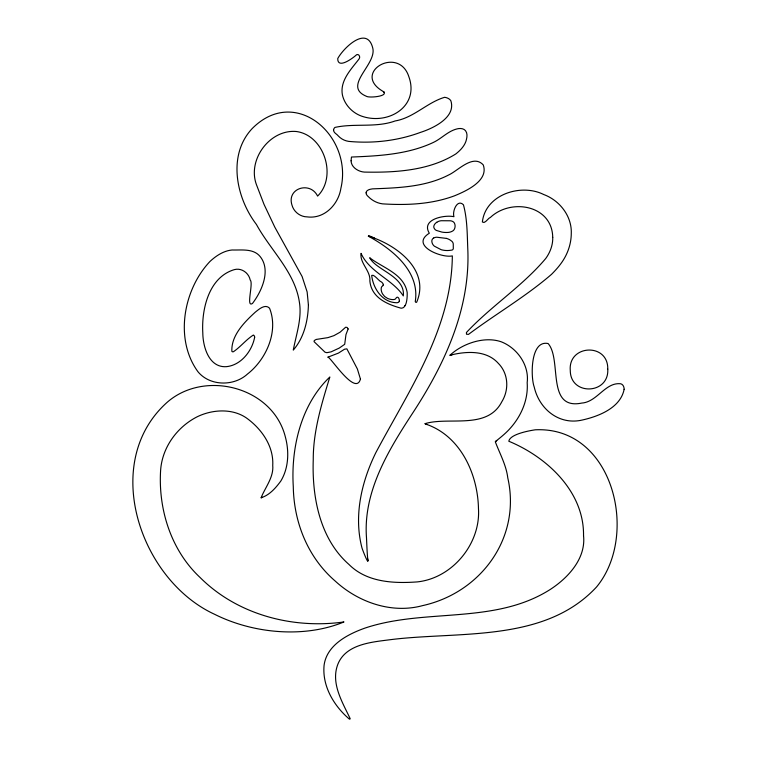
<?xml version="1.0" encoding="UTF-8"?>
<svg xmlns="http://www.w3.org/2000/svg" width="757" height="757" viewBox="0 0 757 757"><rect width="100%" height="100%" fill="white"/><g stroke="black" fill="none" stroke-linecap="round" stroke-linejoin="round"><path stroke-width="1.14" d="M425.226 423.608C449.015 416.426 487.234 430.194 501.853 401.693C509.262 389.656 508.449 373.532 498.295 363.322C486.306 349.838 465.867 351.22 450.008 355.232C461.988 343.924 484.054 335.805 501.257 341.804C517.173 347.993 529.408 365.177 527.175 382.635C528.358 399.204 521.639 415.224 510.871 427.563C506.698 432.455 501.721 436.515 496.724 440.517C494.927 442.069 494.927 442.069 496.724 440.517M261.118 497.794C264.893 487.82 273.845 477.412 272.738 465.441C273.816 446.062 261.515 428.774 246.366 417.921C232.068 408.07 211.922 409.471 196.896 416.927C176.977 427.185 162.339 447.321 160.645 469.898C158.081 509.073 170.94 550.235 200.047 577.459C237.348 614.75 292.685 629.171 343.971 621.951C304.267 638.321 253.387 633.713 214.647 614.315C140.017 580.051 100 462.641 166.966 402.478C204.702 369.198 272.823 387.007 285.332 436.855C289.278 451.38 288.748 467.996 280.781 481.102C275.898 487.669 270.268 494.312 262.414 497.33C260.72 497.936 260.72 497.936 262.414 497.33M367.911 560.814C367.107 553.443 366.852 545.456 366.502 537.877C362.944 491.397 388.805 449.563 413.237 412.224C444.596 364.164 469.823 309.708 467.873 251.04C467.164 235.664 467.504 219.748 463.445 204.797C457.181 198.504 452.09 211.544 453.963 216.691C444.785 214.638 420.722 219.123 429.304 233.222C409.632 245.514 441.728 258.364 452.336 255.885C451.692 328.812 408.799 390.64 375.841 452.648C361.562 481.689 353.604 515.754 361.922 547.699C361.789 547.888 369.132 567.334 367.722 558.808M368.328 236.156C394.558 243.839 430.619 268.99 416.747 302.052C416.331 302.715 415.423 302.317 415.262 301.532C420.126 271.148 391.842 248.949 368.394 236.212M369.832 257.929C376.03 270.164 405.544 276.381 403.311 295.911C392.76 279.588 369.302 272.085 361.051 253.358C359.603 263.256 370.807 270.807 369.87 281.017C371.403 297.842 387.527 304.484 401.182 308.222C407.077 308.345 407.342 296.763 407.171 292.42C403.992 273.854 382.777 267.883 369.899 257.9M404.626 305.989L404.9 305.459M495.296 441.747C499.554 453.131 506.291 465.195 507.777 477.866C521.374 537.64 481.045 592.75 422.482 605.647C391.606 614.012 358.222 602.241 335.228 581.073C307.777 557.389 293.858 522.368 293.281 486.562C290.868 447.794 301.049 404.285 329.844 376.995C321.763 403.311 313.133 431.31 313.256 459.594C311.922 496.753 319.719 538.719 348.882 564.381C366.7 582.351 393.621 583.628 417.353 581.896C452.459 578.14 480.752 543.621 478.471 508.647C477.79 473.759 460.284 435.322 425.15 423.882M367.864 560.956L367.429 560.729M425.179 423.655L426.844 424.582M452.109 354.768L449.989 355.232M446.45 238.398L436.732 237.215A6.993 6.993 0 0 0 433.629 238.058M368.763 235.616L374.488 238.058M383.411 91.597C350.595 73.079 398.617 44.682 408.875 76.769C419.34 105.753 389.552 124.555 363.578 116.767C353.339 113.929 344.719 105.346 342.401 94.909C339.732 80.668 351.21 69.209 359.083 58.923C360.625 57.21 358.96 53.435 356.538 54.75C354.626 56.756 337.556 70.193 337.736 58.573C343.479 47.88 366.937 25.123 372.718 47.899C377.166 64.402 342.013 86.109 366.369 96.271C368.858 98.145 388.918 96.394 383.411 91.597L384.357 92.222M446.45 238.398A14.222 14.222 0 0 1 450.169 240.035L451.815 241.246A4.391 4.391 0 0 1 453.254 243.943L453.301 248.495A1.76 1.76 0 0 1 452.809 249.564A1.94 1.94 0 0 1 451.749 250.122L449.081 250.453A21.877 21.877 0 0 1 441.18 249.706L434.319 246.148A6.879 6.879 0 0 1 431.878 241.738A3.586 3.586 0 0 1 433.61 238.029M383.174 285.02A1.552 1.552 0 0 0 383.023 283.771A7.333 7.333 0 0 0 381.575 282.058C378.964 281.32 374.119 273.854 371.687 275.416C373.021 287.963 381.888 302.043 395.883 302.705A4.873 4.873 0 0 0 398.277 302.403A1.656 1.656 0 0 0 399.251 301.154M383.174 285.02A1.997 1.997 0 0 1 382.38 286.127A2.593 2.593 0 0 0 381.273 287.897A7.825 7.825 0 0 0 381.348 290.745A11.109 11.109 0 0 0 382.559 293.905L384.632 296.479L387.527 298.372A14.478 14.478 0 0 0 391.066 299.431A11.109 11.109 0 0 0 394.236 299.488A2.309 2.309 0 0 0 395.92 298.324A2.971 2.971 0 0 1 396.734 297.425A1.05 1.05 0 0 1 397.605 297.246A1.457 1.457 0 0 1 398.437 297.823A5.29 5.29 0 0 1 399.109 299.11A3.917 3.917 0 0 1 399.261 301.154M254.664 337.196C252.072 351.04 241.029 365.328 226.211 366.681C208.809 367.703 202.923 346.621 202.8 332.938C201.419 309.452 208.714 277.308 234.254 269.653C241.426 267.581 248.816 272.917 250.198 280.005C253.746 282.91 245.637 308.156 252.478 303.453C261.723 291.303 271.261 270.24 260.086 256.472C253.33 248.239 241.417 250.283 232.096 249.99C223.618 250.766 216.067 255.8 209.973 261.458C183.383 289.553 174.309 339.335 197.956 371.734C209.878 386.259 233.932 386.486 247.444 374.072C266.341 359.348 278.803 331.301 269.53 308.165C265.064 303.557 258.743 309.452 255.251 312.196C244.388 322.151 231.084 335.474 231.869 351.333C232.257 351.873 233.052 351.958 233.601 351.617C240.66 346.763 246.195 339.571 253.368 335.039C254.172 335.408 254.636 336.335 254.664 337.196M552.733 237.367C552.979 244.937 550.178 252.365 545.769 258.449C522.396 286.231 491.161 306.017 466.426 332.503L466.492 334.234L468.498 334.386C495.807 313.947 525.642 296.659 551.503 274.356C556.414 269.445 561.032 264.165 564.495 258.118C568.781 250.614 571.242 242.06 571.28 233.402C571.97 216.142 559.612 200.35 543.696 194.521C520.986 183.071 485.398 194.549 482.37 221.99C484.953 224.337 488.208 217.827 490.422 217.41C511.013 197.974 552.156 205.052 552.733 237.367M624.128 389.297C620.57 407.805 598.787 416.331 582.407 419.993C559.281 425.481 539.258 409.234 534.205 386.959C530.619 377.365 530.137 339.666 548.125 343.546C562.167 359.528 545.778 410.445 581.821 403.065C597.197 402.033 605.354 381.888 620.787 383.79C623.153 384.442 624.175 387.045 624.128 389.297M583.533 535.549C586.079 558.486 568.185 577.78 550.358 589.391C494.605 624.951 425.188 607.89 364.959 628.092C347.804 634.196 326.797 645.002 324.1 665.185C322.018 686.031 333.894 705.874 349.27 719.027C349.583 719.301 350.103 719.084 350.188 718.696C342.391 702.061 330.468 683.155 337.915 664.107C345.864 644.406 370.958 642.173 388.89 639.873C457.862 630.846 544.16 643.393 596.516 587.016C639.542 535.161 613.321 426.03 535.265 429.806C528.66 430.799 509.953 434.253 508.808 441.236C546.876 457.01 584.139 491.444 583.533 535.549M351.078 160.796C351.182 167.335 358.335 171.659 364.268 172.085C395.249 172.71 428.869 170.751 455.828 153.936C460.019 150.634 464.003 146.612 465.867 141.512C466.908 138.096 467.921 133.809 465.527 130.706C463.539 128.236 459.887 128.16 457.058 128.898C447.955 131.084 441.492 138.692 433.165 142.534C407.739 154.437 379.077 155.942 351.466 157.04L351.078 160.796M348.135 328.954L345.968 334.594L344.709 344.284L339.259 348.069L331.064 351.863L326.863 352.677L325.056 352.223L314.041 341.625L314.306 340.518L316.208 339.439L327.932 337.631L333.913 335.654L340.054 332.219L345.627 327.242L347.103 327.403L348.135 328.954M308.411 304.957C307.948 320.892 303.983 337.802 293.29 350.075C296.271 334.206 302.09 318.413 299.365 302.024C294.842 271.943 270.429 250.151 256.434 224.469C236.127 197.908 227.251 155.138 252.147 128.605C295.561 84.727 353.122 136.364 340.915 188.181C338.483 204.381 324.488 219.208 307.124 216.88C300.226 216.814 293.811 211.856 292.003 205.204C286.383 188.133 310.209 180.904 317.609 196.091C337.31 176.665 324.289 135.276 296.403 131.51C269.861 129.059 247.179 159.746 256.434 184.632L264.042 204.418L274.819 227.176L302.109 276.513L307.143 291.937L308.411 304.957M366.114 192.817C365.962 195.098 368.309 196.46 369.653 197.908C373.258 201.078 377.752 203.264 382.531 203.86C406.736 205.384 431.518 204.362 454.465 195.826C465.281 191.37 489.041 180.999 483.25 164.912C473.021 153.756 458.042 170.751 448.702 174.952C425.264 187.064 398.305 187.878 372.501 188.862C370.798 189.184 368.952 189.354 367.524 190.452C366.719 190.963 366.161 191.852 366.114 192.817M360.436 379.058C355.61 397.018 329.532 355.298 327.79 357.228L338.417 353.103L344.549 349.204L346.867 348.854L357.38 368.971L360.436 379.058M607.757 369.094C609.338 394.511 570.333 396.091 570.276 370.476C568.024 344.426 608.391 342.571 607.757 369.094M333.591 129.967C333.392 132.806 336.931 134.036 338.303 135.957C341.681 139.581 346.214 141.474 351.144 141.597C374.526 143.48 398.419 140.556 420.457 132.39C432.928 128.416 456.216 117.505 450.869 100.795C449.563 98.665 447.008 97.615 444.624 97.303C427.024 102.526 413.814 117.761 395.126 120.959C375.822 127.999 354.38 123.06 334.991 127.413C334.197 128.018 333.667 128.964 333.591 129.967M436.798 222.274L436.146 222.738A7.031 7.031 0 0 0 434.632 224.346A5.176 5.176 0 0 0 433.865 226.088A2.896 2.896 0 0 0 433.96 227.725A4.637 4.637 0 0 0 436.411 230.44L441.88 232.087A25.729 25.729 0 0 0 447.974 232.437A10.683 10.683 0 0 0 452.62 231.027A4.438 4.438 0 0 0 454.38 229.134A6.775 6.775 0 0 0 454.579 223.476A3.88 3.88 0 0 0 452.951 221.612A6.576 6.576 0 0 0 450.368 220.779L441.236 220.732A10.068 10.068 0 0 0 438.199 221.527L436.798 222.274"/></g></svg>
